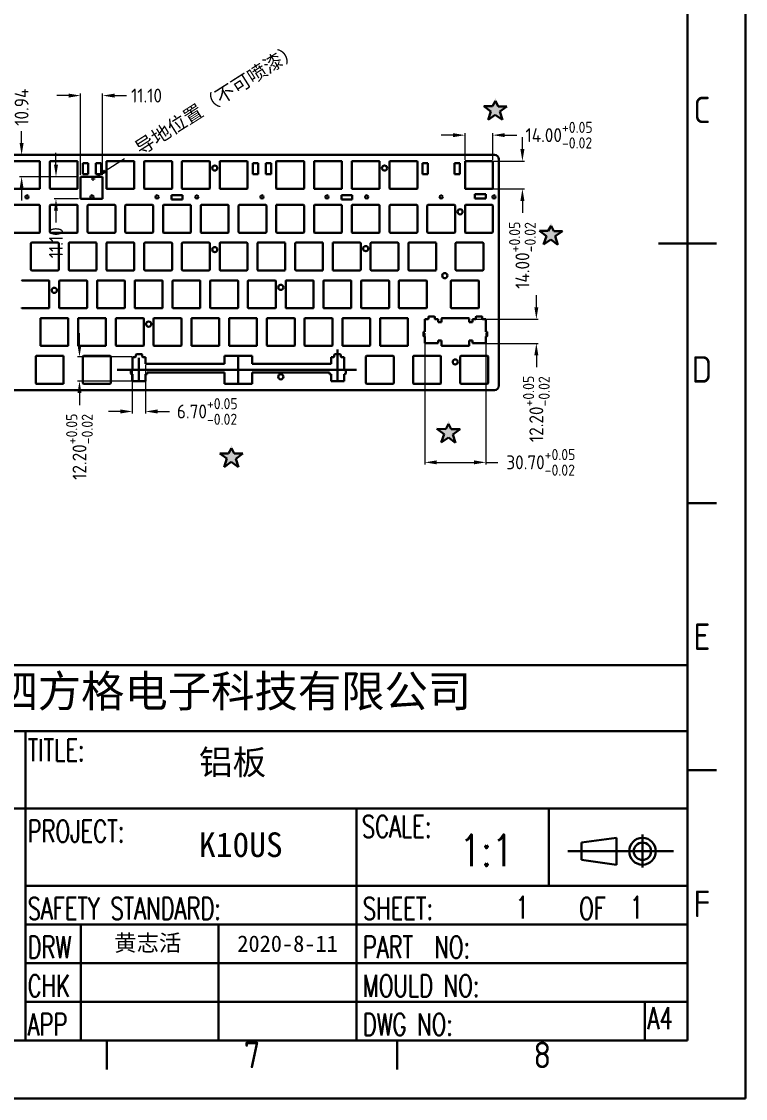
# Model space of a CAD drawing. Header units: millimetres. Extents: x 491 to 1718, y -1006 to -146.
# Drawn here: x 1354 to 1718, y -1006 to -465 of the extents above; entities that cross this region are included whole.
import ezdxf
from ezdxf.enums import TextEntityAlignment as Align

# ---------------------------------------------------------------- set-up
doc = ezdxf.new("R2010")
doc.units = ezdxf.units.MM
doc.layers.get('0').update_dxf_attribs({"lineweight": 30})
doc.layers.get('Defpoints').update_dxf_attribs({"lineweight": 20})
doc.layers.add('图框层', color=7, linetype='Continuous', lineweight=30)
doc.layers.add('标注层', color=7, linetype='Continuous', lineweight=20)
doc.styles.add('ISO Proportional', font='isocp.shx')
doc.styles.add('ROMANS', font='romans.shx', dxfattribs={"bigfont": 'gbcbig.shx'})
doc.styles.get("Standard").update_dxf_attribs({"font": ''})
doc.styles.get('Standard').set_extended_font_data('SimSun')
doc.dimstyles.new('铝板', dxfattribs={"dimtxt": 7, "dimasz": 6, "dimexe": 1, "dimexo": 1, "dimgap": 1.5, "dimtad": 0, "dimzin": 0, "dimdsep": 46, "dimtxsty": 'ISO Proportional', "dimcen": 1, "dimclrd": 4, "dimclre": 4, "dimclrt": 6, "dimadec": 0, "dimazin": 0, "dimtm": 1e-09, "dimtfac": 0.8, "dimtofl": 0, "dimtmove": 0, "dimatfit": 3, "dimfxl": 0, "dimtolj": 1, "dimtzin": 0, "dimlwd": 20, "dimlwe": 20, "dimarcsym": 0})

# ---------------------------------------------------------------- blocks, each defined once
blk = doc.blocks.new('*D726')
at = {"layer": 'Defpoints', "color": 0, "transparency": 16777216}
for p in [(1409.41, -636.62), (1416.11, -636.62), (1416.11, -660.88)]:
    blk.add_point(p, dxfattribs=at)
at = {"layer": '标注层', "color": 4, "lineweight": 20, "transparency": 16777216}
for p, q in [((1409.41, -637.62), (1409.41, -661.88)), ((1416.11, -637.62), (1416.11, -661.88)), ((1403.41, -660.88), (1397.41, -660.88)), ((1422.11, -660.88), (1428.11, -660.88))]:
    blk.add_line(p, q, dxfattribs=at)
at = {"layer": '标注层', "color": 4, "transparency": 16777216}
for points in [[(1403.41, -659.88), (1403.41, -661.88), (1409.41, -660.88)], [(1422.11, -659.88), (1422.11, -661.88), (1416.11, -660.88)]]:
    blk.add_solid(points, dxfattribs=at)
at = {"layer": '标注层', "color": 6, "transparency": 16777216, "insert": (1447.14, -660.88), "char_height": 7, "attachment_point": 5, "style": 'ISO Proportional'}
blk.add_mtext('\\A1;6.70{\\H5.6;\\S+0.05^ -0.02;}', dxfattribs=at)
blk = doc.blocks.new('*D727')
at = {"layer": 'Defpoints', "color": 0, "transparency": 16777216}
for p in [(1410.24, -633.44), (1382.8, -645.64), (1412.76, -645.64)]:
    blk.add_point(p, dxfattribs=at)
at = {"layer": '标注层', "color": 4, "lineweight": 20, "transparency": 16777216}
for p, q in [((1382.8, -627.44), (1382.8, -621.44)), ((1409.24, -633.44), (1381.8, -633.44)), ((1411.76, -645.64), (1381.8, -645.64)), ((1382.8, -651.64), (1382.8, -657.64))]:
    blk.add_line(p, q, dxfattribs=at)
at = {"layer": '标注层', "color": 4, "transparency": 16777216}
for points in [[(1381.8, -627.44), (1383.8, -627.44), (1382.8, -633.44)], [(1381.8, -651.64), (1383.8, -651.64), (1382.8, -645.64)]]:
    blk.add_solid(points, dxfattribs=at)
at = {"layer": '标注层', "color": 6, "transparency": 16777216, "insert": (1382.8, -678.6), "char_height": 7, "attachment_point": 5, "rotation": 90, "style": 'ISO Proportional'}
blk.add_mtext('\\A1;12.20{\\H5.6;\\S+0.05^ -0.02;}', dxfattribs=at)
blk = doc.blocks.new('*D728')
at = {"layer": 'Defpoints', "color": 0, "transparency": 16777216}
for p in [(1556.66, -620.49), (1587.36, -620.49), (1587.36, -686.47)]:
    blk.add_point(p, dxfattribs=at)
at = {"layer": '标注层', "color": 4, "lineweight": 20, "transparency": 16777216}
for p, q in [((1556.66, -621.49), (1556.66, -687.47)), ((1587.36, -621.49), (1587.36, -687.47)), ((1562.66, -686.47), (1581.36, -686.47)), ((1587.36, -686.47), (1593.36, -686.47))]:
    blk.add_line(p, q, dxfattribs=at)
at = {"layer": '标注层', "color": 4, "transparency": 16777216}
for points in [[(1562.66, -685.47), (1562.66, -687.47), (1556.66, -686.47)], [(1581.36, -685.47), (1581.36, -687.47), (1587.36, -686.47)]]:
    blk.add_solid(points, dxfattribs=at)
at = {"layer": '标注层', "color": 6, "transparency": 16777216, "insert": (1615.07, -686.47), "char_height": 7, "attachment_point": 5, "style": 'ISO Proportional'}
blk.add_mtext('\\A1;30.70{\\H5.6;\\S+0.05^ -0.02;}', dxfattribs=at)
blk = doc.blocks.new('*D729')
at = {"layer": 'Defpoints', "color": 0, "transparency": 16777216}
for p in [(1581.5, -614.44), (1584.01, -626.64), (1612.78, -626.64)]:
    blk.add_point(p, dxfattribs=at)
at = {"layer": '标注层', "color": 4, "lineweight": 20, "transparency": 16777216}
for p, q in [((1612.78, -608.44), (1612.78, -602.44)), ((1582.5, -614.44), (1613.78, -614.44)), ((1585.01, -626.64), (1613.78, -626.64)), ((1612.78, -632.64), (1612.78, -638.64))]:
    blk.add_line(p, q, dxfattribs=at)
at = {"layer": '标注层', "color": 4, "transparency": 16777216}
for points in [[(1611.78, -608.44), (1613.78, -608.44), (1612.78, -614.44)], [(1611.78, -632.64), (1613.78, -632.64), (1612.78, -626.64)]]:
    blk.add_solid(points, dxfattribs=at)
at = {"layer": '标注层', "color": 6, "transparency": 16777216, "insert": (1612.78, -659.6), "char_height": 7, "attachment_point": 5, "rotation": 90, "style": 'ISO Proportional'}
blk.add_mtext('\\A1;12.20{\\H5.6;\\S+0.05^ -0.02;}', dxfattribs=at)
blk = doc.blocks.new('*D730')
at = {"layer": 'Defpoints', "color": 0, "transparency": 16777216}
for p in [(1590.88, -521.89), (1576.88, -535.23), (1590.88, -535.23)]:
    blk.add_point(p, dxfattribs=at)
at = {"layer": '标注层', "color": 4, "lineweight": 20, "transparency": 16777216}
for p, q in [((1570.88, -521.89), (1564.88, -521.89)), ((1576.88, -534.23), (1576.88, -520.89)), ((1590.88, -534.23), (1590.88, -520.89)), ((1596.88, -521.89), (1602.88, -521.89))]:
    blk.add_line(p, q, dxfattribs=at)
at = {"layer": '标注层', "color": 4, "transparency": 16777216}
for points in [[(1570.88, -520.89), (1570.88, -522.89), (1576.88, -521.89)], [(1596.88, -520.89), (1596.88, -522.89), (1590.88, -521.89)]]:
    blk.add_solid(points, dxfattribs=at)
at = {"layer": '标注层', "color": 6, "transparency": 16777216, "insert": (1624.23, -521.89), "char_height": 7, "attachment_point": 5, "style": 'ISO Proportional'}
blk.add_mtext('\\A1;14.00{\\H5.6;\\S+0.05^ -0.02;}', dxfattribs=at)
blk = doc.blocks.new('*D731')
at = {"layer": 'Defpoints', "color": 0, "transparency": 16777216}
for p in [(1588.45, -534.94), (1588.45, -548.94), (1605.77, -548.94)]:
    blk.add_point(p, dxfattribs=at)
at = {"layer": '标注层', "color": 4, "lineweight": 20, "transparency": 16777216}
for p, q in [((1605.77, -528.94), (1605.77, -522.94)), ((1589.45, -534.94), (1606.77, -534.94)), ((1589.45, -548.94), (1606.77, -548.94)), ((1605.77, -554.94), (1605.77, -560.94))]:
    blk.add_line(p, q, dxfattribs=at)
at = {"layer": '标注层', "color": 4, "transparency": 16777216}
for points in [[(1604.77, -528.94), (1606.77, -528.94), (1605.77, -534.94)], [(1604.77, -554.94), (1606.77, -554.94), (1605.77, -548.94)]]:
    blk.add_solid(points, dxfattribs=at)
at = {"layer": '标注层', "color": 6, "transparency": 16777216, "insert": (1605.77, -582.29), "char_height": 7, "attachment_point": 5, "rotation": 90, "style": 'ISO Proportional'}
blk.add_mtext('\\A1;14.00{\\H5.6;\\S+0.05^ -0.02;}', dxfattribs=at)
blk = doc.blocks.new('*D732')
at = {"layer": 'Defpoints', "color": 0, "transparency": 16777216}
for p in [(1388.75, -544.47), (1390.69, -543.23)]:
    blk.add_point(p, dxfattribs=at)
at = {"layer": '标注层', "color": 4, "lineweight": 20, "transparency": 16777216}
for p, q in [((1405.46, -533.82), (1395.75, -540.01)), ((1388.72, -543.85), (1390.72, -543.85)), ((1389.72, -544.85), (1389.72, -542.85))]:
    blk.add_line(p, q, dxfattribs=at)
at = {"layer": '标注层', "color": 4, "transparency": 16777216}
blk.add_solid([(1395.21, -539.17), (1396.29, -540.85), (1390.69, -543.23)], dxfattribs=at)
at = {"layer": '标注层', "color": 6, "transparency": 16777216, "insert": (1452.27, -503.96), "char_height": 7, "attachment_point": 5, "rotation": 32.5274, "style": 'ISO Proportional'}
blk.add_mtext('\\A1;导地位置（不可喷漆）', dxfattribs=at)
blk = doc.blocks.new('*D737')
at = {"color": 4, "lineweight": 20, "transparency": 16777216}
for p, q in [((1377.34, -502), (1371.34, -502)), ((1383.34, -541.87), (1383.34, -501)), ((1394.44, -541.87), (1394.44, -501)), ((1400.44, -502), (1406.44, -502))]:
    blk.add_line(p, q, dxfattribs=at)
at = {"color": 4, "transparency": 16777216}
for points in [[(1377.34, -501), (1377.34, -503), (1383.34, -502)], [(1400.44, -501), (1400.44, -503), (1394.44, -502)]]:
    blk.add_solid(points, dxfattribs=at)
at = {"layer": 'Defpoints', "color": 0, "transparency": 16777216}
for p in [(1394.44, -502), (1383.34, -542.87), (1394.44, -542.87)]:
    blk.add_point(p, dxfattribs=at)
at = {"color": 6, "transparency": 16777216, "insert": (1416.56, -502), "char_height": 7, "attachment_point": 5, "style": 'ISO Proportional'}
blk.add_mtext('\\A1;11.10', dxfattribs=at)
blk = doc.blocks.new('*D738')
at = {"color": 4, "lineweight": 20, "transparency": 16777216}
for p, q in [((1370.98, -536.8), (1370.98, -530.8)), ((1382.34, -542.8), (1369.98, -542.8)), ((1382.34, -553.9), (1369.98, -553.9)), ((1370.98, -559.9), (1370.98, -565.9))]:
    blk.add_line(p, q, dxfattribs=at)
at = {"color": 4, "transparency": 16777216}
for points in [[(1369.98, -536.8), (1371.98, -536.8), (1370.98, -542.8)], [(1369.98, -559.9), (1371.98, -559.9), (1370.98, -553.9)]]:
    blk.add_solid(points, dxfattribs=at)
at = {"layer": 'Defpoints', "color": 0, "transparency": 16777216}
for p in [(1383.34, -542.8), (1370.98, -553.9), (1383.34, -553.9)]:
    blk.add_point(p, dxfattribs=at)
at = {"color": 6, "transparency": 16777216, "insert": (1370.98, -576.02), "char_height": 7, "attachment_point": 5, "rotation": 90, "style": 'ISO Proportional'}
blk.add_mtext('\\A1;11.10', dxfattribs=at)
blk = doc.blocks.new('*D739')
at = {"color": 4, "lineweight": 20, "transparency": 16777216}
for p, q in [((1353.67, -525.86), (1353.67, -519.86)), ((1382.34, -531.86), (1352.67, -531.86)), ((1382.34, -542.8), (1352.67, -542.8)), ((1353.67, -548.8), (1353.67, -554.8))]:
    blk.add_line(p, q, dxfattribs=at)
at = {"color": 4, "transparency": 16777216}
for points in [[(1352.67, -525.86), (1354.67, -525.86), (1353.67, -531.86)], [(1352.67, -548.8), (1354.67, -548.8), (1353.67, -542.8)]]:
    blk.add_solid(points, dxfattribs=at)
at = {"layer": 'Defpoints', "color": 0, "transparency": 16777216}
for p in [(1353.67, -531.86), (1383.34, -531.86), (1383.34, -542.8)]:
    blk.add_point(p, dxfattribs=at)
at = {"color": 6, "transparency": 16777216, "insert": (1353.67, -507.84), "char_height": 7, "attachment_point": 5, "rotation": 90, "style": 'ISO Proportional'}
blk.add_mtext('\\A1;10.94', dxfattribs=at)

msp = doc.modelspace()

# ---------------------------------------------------------------- hatches: boundary and pattern name
at = {"layer": '图框层', "lineweight": 30}
for points in [[(1593.524, -507.405), (1592.191, -503.163), (1590.777, -507.378), (1586.33, -507.336), (1589.902, -509.984), (1588.488, -514.199), (1592.11, -511.62), (1595.682, -514.268), (1594.349, -510.026), (1597.971, -507.447)], [(1621.501, -570.127), (1620.167, -565.886), (1618.753, -570.101), (1614.307, -570.059), (1617.879, -572.706), (1616.465, -576.922), (1620.087, -574.343), (1623.659, -576.99), (1622.325, -572.749), (1625.947, -570.17)], [(1569.96, -669.763), (1568.626, -665.521), (1567.212, -669.737), (1562.766, -669.695), (1566.338, -672.342), (1564.924, -676.558), (1568.545, -673.979), (1572.118, -676.626), (1570.784, -672.385), (1574.406, -669.806)], [(1460.636, -682.038), (1459.303, -677.796), (1457.888, -682.012), (1453.442, -681.969), (1457.014, -684.617), (1455.6, -688.832), (1459.222, -686.253), (1462.794, -688.901), (1461.46, -684.659), (1465.082, -682.08)]]:
    msp.add_hatch(color=1, dxfattribs=at).paths.add_polyline_path(points)

# ---------------------------------------------------------------- linework, layer by layer
at = {"color": 7, "linetype": 'Continuous'}
for p, q in [((1591.676, -531.745), (1206.626, -531.745)), ((1349.175, -534.94), (1362.585, -534.94)), ((1362.88, -535.235), (1362.88, -548.645)), ((1367.88, -548.645), (1367.88, -535.235)), ((1368.175, -534.94), (1381.585, -534.94)), ((1381.88, -535.235), (1381.88, -548.645)), ((1384.526, -541.494), (1384.525, -535.995)), ((1384.525, -535.995), (1387.175, -535.995)), ((1387.175, -535.995), (1387.176, -541.494)), ((1391.076, -541.494), (1391.076, -535.995)), ((1391.076, -535.995), (1393.726, -535.995)), ((1393.726, -535.995), (1393.726, -541.494)), ((1396.38, -548.645), (1396.38, -535.235)), ((1396.675, -534.94), (1410.085, -534.94)), ((1410.38, -535.235), (1410.38, -548.645)), ((1415.38, -548.645), (1415.38, -535.235)), ((1415.675, -534.94), (1429.085, -534.94)), ((1429.38, -535.235), (1429.38, -548.645)), ((1434.38, -548.645), (1434.38, -535.235)), ((1434.675, -534.94), (1448.085, -534.94)), ((1448.38, -535.235), (1448.38, -548.645)), ((1453.38, -548.645), (1453.38, -535.235)), ((1453.675, -534.94), (1467.085, -534.94)), ((1467.38, -535.235), (1467.38, -548.645)), ((1470.025, -541.494), (1470.026, -535.995)), ((1470.026, -535.995), (1472.676, -535.995)), ((1472.676, -535.995), (1472.675, -541.494)), ((1476.576, -535.995), (1479.226, -535.995)), ((1476.576, -541.494), (1476.576, -535.995)), ((1479.226, -535.995), (1479.226, -541.494)), ((1481.88, -548.645), (1481.88, -535.235)), ((1482.175, -534.94), (1495.585, -534.94)), ((1495.88, -535.235), (1495.88, -548.645)), ((1500.88, -548.645), (1500.88, -535.235)), ((1501.175, -534.94), (1514.585, -534.94)), ((1514.88, -535.235), (1514.88, -548.645)), ((1519.88, -548.645), (1519.88, -535.235)), ((1520.175, -534.94), (1533.585, -534.94)), ((1533.88, -535.235), (1533.88, -548.645)), ((1538.88, -548.645), (1538.88, -535.235)), ((1539.175, -534.94), (1552.585, -534.94)), ((1552.88, -535.235), (1552.88, -548.645)), ((1555.525, -535.995), (1558.175, -535.995)), ((1555.525, -541.494), (1555.525, -535.995)), ((1558.175, -535.995), (1558.175, -541.494)), ((1571.576, -535.995), (1574.226, -535.995)), ((1571.576, -541.494), (1571.576, -535.995)), ((1574.226, -535.995), (1574.226, -541.494)), ((1576.88, -548.645), (1576.88, -535.235)), ((1577.175, -534.94), (1590.585, -534.94)), ((1590.88, -535.235), (1590.88, -548.645)), ((1593.976, -647.845), (1593.976, -534.045)), ((1387.176, -541.494), (1384.526, -541.494)), ((1393.726, -541.494), (1391.076, -541.494)), ((1472.675, -541.494), (1470.025, -541.494)), ((1479.226, -541.494), (1476.576, -541.494)), ((1558.175, -541.494), (1555.525, -541.494)), ((1574.226, -541.494), (1571.576, -541.494)), ((1362.585, -548.94), (1349.175, -548.94)), ((1381.585, -548.94), (1368.175, -548.94)), ((1410.085, -548.94), (1396.675, -548.94)), ((1429.085, -548.94), (1415.675, -548.94)), ((1429.126, -552.145), (1434.625, -552.145)), ((1429.126, -554.295), (1429.126, -552.145)), ((1434.625, -552.145), (1434.625, -554.295)), ((1448.085, -548.94), (1434.675, -548.94)), ((1467.085, -548.94), (1453.675, -548.94)), ((1495.585, -548.94), (1482.175, -548.94)), ((1514.585, -548.94), (1501.175, -548.94)), ((1514.626, -552.145), (1520.125, -552.145)), ((1514.626, -554.295), (1514.626, -552.145)), ((1520.125, -552.145), (1520.125, -554.295)), ((1533.585, -548.94), (1520.175, -548.94)), ((1552.585, -548.94), (1539.175, -548.94)), ((1590.585, -548.94), (1577.175, -548.94)), ((1581.895, -551.595), (1587.395, -551.595)), ((1581.895, -553.745), (1581.895, -551.595)), ((1587.395, -551.595), (1587.395, -553.745)), ((1349.175, -556.943), (1362.585, -556.943)), ((1362.88, -557.238), (1362.88, -570.648)), ((1367.88, -570.648), (1367.88, -557.238)), ((1368.175, -556.943), (1381.585, -556.943)), ((1381.88, -557.238), (1381.88, -570.648)), ((1386.88, -570.648), (1386.88, -557.238)), ((1387.175, -556.943), (1400.585, -556.943)), ((1400.88, -557.238), (1400.88, -570.648)), ((1405.88, -570.648), (1405.88, -557.238)), ((1406.175, -556.943), (1419.585, -556.943)), ((1419.88, -557.238), (1419.88, -570.648)), ((1424.88, -570.648), (1424.88, -557.238)), ((1425.175, -556.943), (1438.585, -556.943)), ((1434.625, -554.295), (1429.126, -554.295)), ((1438.88, -557.238), (1438.88, -570.648)), ((1443.88, -570.648), (1443.88, -557.238)), ((1444.175, -556.943), (1457.585, -556.943)), ((1457.88, -557.238), (1457.88, -570.648)), ((1462.88, -570.648), (1462.88, -557.238)), ((1463.175, -556.943), (1476.585, -556.943)), ((1476.88, -557.238), (1476.88, -570.648)), ((1481.88, -556.943), (1495.585, -556.943)), ((1481.88, -570.648), (1481.88, -556.943)), ((1495.88, -557.238), (1495.88, -570.648)), ((1500.88, -570.648), (1500.88, -557.238)), ((1501.175, -556.943), (1514.585, -556.943)), ((1520.125, -554.295), (1514.626, -554.295)), ((1514.88, -557.238), (1514.88, -570.648)), ((1519.88, -570.648), (1519.88, -557.238)), ((1520.175, -556.943), (1533.585, -556.943)), ((1533.88, -557.238), (1533.88, -570.648)), ((1538.88, -570.648), (1538.88, -557.238)), ((1539.175, -556.943), (1552.585, -556.943)), ((1552.88, -557.238), (1552.88, -570.648)), ((1557.88, -570.648), (1557.88, -557.238)), ((1558.175, -556.943), (1571.585, -556.943)), ((1571.88, -557.238), (1571.88, -570.648)), ((1576.88, -570.648), (1576.88, -557.238)), ((1577.175, -556.943), (1590.585, -556.943)), ((1587.395, -553.745), (1581.895, -553.745)), ((1590.88, -557.238), (1590.88, -570.648)), ((1362.585, -570.943), (1349.175, -570.943)), ((1381.585, -570.943), (1368.175, -570.943)), ((1400.585, -570.943), (1387.175, -570.943)), ((1419.585, -570.943), (1406.175, -570.943)), ((1438.585, -570.943), (1425.175, -570.943)), ((1457.585, -570.943), (1444.175, -570.943)), ((1476.585, -570.943), (1463.175, -570.943)), ((1495.585, -570.943), (1482.175, -570.943)), ((1514.585, -570.943), (1501.175, -570.943)), ((1533.585, -570.943), (1520.175, -570.943)), ((1552.585, -570.943), (1539.175, -570.943)), ((1571.585, -570.943), (1558.175, -570.943)), ((1590.585, -570.943), (1577.175, -570.943)), ((1358.38, -589.648), (1358.38, -576.238)), ((1358.675, -575.943), (1372.085, -575.943)), ((1372.38, -576.238), (1372.38, -589.648)), ((1377.38, -589.648), (1377.38, -576.238)), ((1377.675, -575.943), (1391.085, -575.943)), ((1391.38, -576.238), (1391.38, -589.648)), ((1396.38, -589.648), (1396.38, -576.238)), ((1396.675, -575.943), (1410.085, -575.943)), ((1410.38, -576.238), (1410.38, -589.648)), ((1415.38, -589.648), (1415.38, -576.238)), ((1415.675, -575.943), (1429.085, -575.943)), ((1429.38, -576.238), (1429.38, -589.648)), ((1434.38, -589.648), (1434.38, -576.238)), ((1434.675, -575.943), (1448.085, -575.943)), ((1448.38, -576.238), (1448.38, -589.648)), ((1453.38, -589.648), (1453.38, -576.238)), ((1453.675, -575.943), (1467.085, -575.943)), ((1467.38, -576.238), (1467.38, -589.648)), ((1472.38, -589.648), (1472.38, -576.238)), ((1472.675, -575.943), (1486.085, -575.943)), ((1486.38, -576.238), (1486.38, -589.648)), ((1491.38, -589.648), (1491.38, -576.238)), ((1491.675, -575.943), (1505.38, -575.943)), ((1505.38, -575.943), (1505.38, -589.943)), ((1510.38, -575.943), (1524.085, -575.943)), ((1510.38, -589.943), (1510.38, -575.943)), ((1524.38, -576.238), (1524.38, -589.648)), ((1529.38, -589.648), (1529.38, -576.238)), ((1529.675, -575.943), (1543.085, -575.943)), ((1543.38, -576.238), (1543.38, -589.648)), ((1548.38, -589.648), (1548.38, -576.238)), ((1548.675, -575.943), (1562.085, -575.943)), ((1562.38, -576.238), (1562.38, -589.648)), ((1572.13, -589.648), (1572.13, -576.238)), ((1572.425, -575.943), (1585.835, -575.943)), ((1586.13, -576.238), (1586.13, -589.648)), ((1372.085, -589.943), (1358.675, -589.943)), ((1391.085, -589.943), (1377.675, -589.943)), ((1410.085, -589.943), (1396.675, -589.943)), ((1429.085, -589.943), (1415.675, -589.943)), ((1448.085, -589.943), (1434.675, -589.943)), ((1467.085, -589.943), (1453.675, -589.943)), ((1486.085, -589.943), (1472.675, -589.943)), ((1505.38, -589.943), (1491.675, -589.943)), ((1524.085, -589.943), (1510.38, -589.943)), ((1543.085, -589.943), (1529.675, -589.943)), ((1562.085, -589.943), (1548.675, -589.943)), ((1585.835, -589.943), (1572.425, -589.943)), ((1353.925, -594.943), (1367.335, -594.943)), ((1367.63, -595.238), (1367.63, -608.648)), ((1372.63, -608.648), (1372.63, -595.238)), ((1372.925, -594.943), (1386.335, -594.943)), ((1386.63, -595.238), (1386.63, -608.648)), ((1391.63, -608.648), (1391.63, -595.238)), ((1391.925, -594.943), (1405.335, -594.943)), ((1405.63, -595.238), (1405.63, -608.648)), ((1410.63, -608.648), (1410.63, -595.238)), ((1410.925, -594.943), (1424.335, -594.943)), ((1424.63, -595.238), (1424.63, -608.648)), ((1429.63, -608.648), (1429.63, -595.238)), ((1429.925, -594.943), (1443.335, -594.943)), ((1443.63, -595.238), (1443.63, -608.648)), ((1448.63, -608.648), (1448.63, -595.238)), ((1448.925, -594.943), (1462.335, -594.943)), ((1462.63, -595.238), (1462.63, -608.648)), ((1467.63, -608.648), (1467.63, -595.238)), ((1467.925, -594.943), (1481.335, -594.943)), ((1481.63, -595.238), (1481.63, -608.648)), ((1486.63, -608.648), (1486.63, -595.238)), ((1486.925, -594.943), (1500.335, -594.943)), ((1500.63, -595.238), (1500.63, -608.648)), ((1505.63, -608.648), (1505.63, -595.238)), ((1505.925, -594.943), (1519.335, -594.943)), ((1519.63, -595.238), (1519.63, -608.648)), ((1524.63, -608.648), (1524.63, -595.238)), ((1524.925, -594.943), (1538.335, -594.943)), ((1538.63, -595.238), (1538.63, -608.648)), ((1543.63, -608.648), (1543.63, -595.238)), ((1543.925, -594.943), (1557.335, -594.943)), ((1557.63, -595.238), (1557.63, -608.648)), ((1569.755, -608.648), (1569.755, -595.238)), ((1570.05, -594.943), (1583.46, -594.943)), ((1583.755, -595.238), (1583.755, -608.648)), ((1367.335, -608.943), (1353.925, -608.943)), ((1386.335, -608.943), (1372.925, -608.943)), ((1405.335, -608.943), (1391.925, -608.943)), ((1424.335, -608.943), (1410.925, -608.943)), ((1443.335, -608.943), (1429.925, -608.943)), ((1462.335, -608.943), (1448.925, -608.943)), ((1481.335, -608.943), (1467.925, -608.943)), ((1500.335, -608.943), (1486.925, -608.943)), ((1519.335, -608.943), (1505.925, -608.943)), ((1538.335, -608.943), (1524.925, -608.943)), ((1557.335, -608.943), (1543.925, -608.943)), ((1583.46, -608.943), (1570.05, -608.943)), ((1363.13, -627.648), (1363.13, -614.238)), ((1363.425, -613.943), (1376.835, -613.943)), ((1377.13, -614.238), (1377.13, -627.648)), ((1382.13, -627.648), (1382.13, -614.238)), ((1382.425, -613.943), (1395.835, -613.943)), ((1396.13, -614.238), (1396.13, -627.648)), ((1401.13, -627.648), (1401.13, -614.238)), ((1401.425, -613.943), (1414.835, -613.943)), ((1415.13, -614.238), (1415.13, -627.648)), ((1420.13, -627.648), (1420.13, -614.238)), ((1420.425, -613.943), (1433.835, -613.943)), ((1434.13, -614.238), (1434.13, -627.648)), ((1439.13, -627.648), (1439.13, -614.238)), ((1439.425, -613.943), (1452.835, -613.943)), ((1453.13, -614.238), (1453.13, -627.648)), ((1458.13, -627.648), (1458.13, -614.238)), ((1458.425, -613.943), (1471.835, -613.943)), ((1472.13, -614.238), (1472.13, -627.648)), ((1477.13, -627.648), (1477.13, -614.238)), ((1477.425, -613.943), (1490.835, -613.943)), ((1491.13, -614.238), (1491.13, -627.648)), ((1496.13, -627.648), (1496.13, -614.238)), ((1496.425, -613.943), (1509.835, -613.943)), ((1510.13, -614.238), (1510.13, -627.648)), ((1515.13, -627.648), (1515.13, -614.238)), ((1515.425, -613.943), (1528.835, -613.943)), ((1529.13, -614.238), (1529.13, -627.648)), ((1534.13, -627.648), (1534.13, -614.238)), ((1534.425, -613.943), (1547.835, -613.943)), ((1548.13, -614.238), (1548.13, -627.648)), ((1556.675, -614.493), (1558.125, -614.493)), ((1558.425, -614.193), (1558.425, -613.393)), ((1558.725, -613.093), (1561.375, -613.093)), ((1561.675, -613.393), (1561.675, -614.193)), ((1561.975, -614.493), (1563.325, -614.493)), ((1563.325, -615.943), (1565.005, -615.943)), ((1565.005, -615.943), (1565.005, -614.258)), ((1565.32, -613.943), (1578.69, -613.943)), ((1579.005, -614.258), (1579.005, -615.943)), ((1579.005, -615.943), (1580.675, -615.943)), ((1580.675, -614.493), (1582.025, -614.493)), ((1582.325, -614.193), (1582.325, -613.393)), ((1582.625, -613.093), (1585.275, -613.093)), ((1585.575, -613.393), (1585.575, -614.193)), ((1585.875, -614.493), (1587.325, -614.493)), ((1555.925, -622.793), (1555.925, -621.093)), ((1556.225, -620.793), (1556.675, -620.793)), ((1587.325, -620.793), (1587.775, -620.793)), ((1588.075, -621.093), (1588.075, -622.793)), ((1376.835, -627.943), (1363.425, -627.943)), ((1395.835, -627.943), (1382.425, -627.943)), ((1414.835, -627.943), (1401.425, -627.943)), ((1433.835, -627.943), (1420.425, -627.943)), ((1452.835, -627.943), (1439.425, -627.943)), ((1471.835, -627.943), (1458.425, -627.943)), ((1490.835, -627.943), (1477.425, -627.943)), ((1509.835, -627.943), (1496.425, -627.943)), ((1528.835, -627.943), (1515.425, -627.943)), ((1547.835, -627.943), (1534.425, -627.943)), ((1556.675, -623.093), (1556.225, -623.093)), ((1563.325, -626.593), (1556.675, -626.593)), ((1565.005, -625.143), (1563.325, -625.143)), ((1565.005, -627.628), (1565.005, -625.143)), ((1578.69, -627.943), (1565.32, -627.943)), ((1580.675, -625.143), (1579.005, -625.143)), ((1579.005, -625.143), (1579.005, -627.628)), ((1587.325, -626.593), (1580.675, -626.593)), ((1587.775, -623.093), (1587.325, -623.093)), ((1360.755, -646.648), (1360.755, -633.238)), ((1361.05, -632.943), (1374.755, -632.943)), ((1374.755, -632.943), (1374.755, -646.943)), ((1384.505, -646.648), (1384.505, -633.238)), ((1384.8, -632.943), (1398.21, -632.943)), ((1398.505, -633.238), (1398.505, -646.648)), ((1409.42, -633.493), (1410.87, -633.493)), ((1411.17, -633.193), (1411.17, -632.393)), ((1411.47, -632.093), (1414.12, -632.093)), ((1414.42, -632.393), (1414.42, -633.193)), ((1414.72, -633.493), (1416.07, -633.493)), ((1455.755, -632.943), (1469.755, -632.943)), ((1455.755, -636.993), (1455.755, -632.943)), ((1469.755, -632.943), (1469.755, -636.993)), ((1509.43, -633.493), (1510.78, -633.493)), ((1511.08, -633.193), (1511.08, -632.393)), ((1511.38, -632.093), (1514.03, -632.093)), ((1514.33, -632.393), (1514.33, -633.193)), ((1514.63, -633.493), (1516.08, -633.493)), ((1527.005, -646.648), (1527.005, -633.238)), ((1527.3, -632.943), (1540.71, -632.943)), ((1541.005, -633.238), (1541.005, -646.648)), ((1550.755, -646.648), (1550.755, -633.238)), ((1551.05, -632.943), (1564.46, -632.943)), ((1564.755, -633.238), (1564.755, -646.648)), ((1574.505, -646.648), (1574.505, -633.238)), ((1574.8, -632.943), (1588.21, -632.943)), ((1588.505, -633.238), (1588.505, -646.648)), ((1416.07, -636.993), (1455.755, -636.993)), ((1469.755, -636.993), (1509.43, -636.993)), ((1408.67, -641.793), (1408.67, -640.093)), ((1408.97, -639.793), (1409.42, -639.793)), ((1409.42, -642.093), (1408.97, -642.093)), ((1409.405, -645.643), (1409.405, -642.093)), ((1416.83, -642.093), (1416.07, -642.093)), ((1455.755, -641.293), (1416.83, -641.293)), ((1416.83, -641.293), (1416.83, -642.093)), ((1455.755, -646.943), (1455.755, -641.293)), ((1508.68, -641.293), (1469.755, -641.293)), ((1469.755, -641.293), (1469.755, -646.943)), ((1508.68, -642.093), (1508.68, -641.293)), ((1509.43, -642.093), (1508.68, -642.093)), ((1516.08, -639.793), (1516.53, -639.793)), ((1516.53, -642.093), (1516.08, -642.093)), ((1516.83, -640.093), (1516.83, -641.793)), ((1374.755, -646.943), (1361.05, -646.943)), ((1398.21, -646.943), (1384.8, -646.943)), ((1416.07, -645.593), (1409.42, -645.593)), ((1469.755, -646.943), (1455.755, -646.943)), ((1516.08, -645.593), (1509.43, -645.593)), ((1540.71, -646.943), (1527.3, -646.943)), ((1564.46, -646.943), (1551.05, -646.943)), ((1588.21, -646.943), (1574.8, -646.943)), ((1167.075, -650.145), (1591.676, -650.145))]:
    msp.add_line(p, q, dxfattribs=at)
at = {"color": 1}
for p, q in [((1383.343, -553.897), (1383.343, -542.795)), ((1394.444, -542.795), (1383.343, -542.795)), ((1394.444, -542.795), (1394.444, -553.897)), ((1394.444, -553.897), (1383.343, -553.897))]:
    msp.add_line(p, q, dxfattribs=at)
at = {"color": 1, "linetype": 'Continuous'}
for p, q in [((1556.675, -620.793), (1556.675, -614.493)), ((1563.325, -614.493), (1563.325, -615.943)), ((1580.675, -615.943), (1580.675, -614.493)), ((1587.325, -614.493), (1587.325, -620.793)), ((1556.675, -626.593), (1556.675, -623.093)), ((1563.325, -625.143), (1563.325, -626.593)), ((1580.675, -626.593), (1580.675, -625.143)), ((1587.325, -623.093), (1587.325, -626.593)), ((1409.42, -639.793), (1409.42, -633.493)), ((1416.07, -633.493), (1416.07, -636.993)), ((1509.43, -636.993), (1509.43, -633.493)), ((1516.08, -633.493), (1516.08, -639.793)), ((1409.42, -645.593), (1409.42, -642.093)), ((1416.07, -642.093), (1416.07, -645.593)), ((1509.43, -645.593), (1509.43, -642.093)), ((1516.08, -642.093), (1516.08, -645.593))]:
    msp.add_line(p, q, dxfattribs=at)
for p, q in [((1462.755, -632.943), (1462.755, -646.943)), ((1512.755, -645.643), (1512.755, -629.665)), ((1412.755, -645.643), (1412.755, -633.836)), ((1522.212, -639.943), (1401.782, -639.943))]:
    msp.add_line(p, q)
at = {"color": 7, "linetype": 'Continuous'}
for centre, radius in [((1450.88, -538.455), 1.3), ((1536.38, -538.455), 1.3), ((1356.376, -552.945), 0.8), ((1389.125, -552.945), 0.8), ((1421.876, -552.945), 0.8), ((1441.876, -552.945), 0.8), ((1474.665, -552.945), 0.8), ((1507.376, -552.945), 0.8), ((1527.376, -552.945), 0.8), ((1564.876, -552.945), 0.8), ((1591.465, -552.945), 0.8), ((1574.38, -560.458), 1.3), ((1450.88, -579.458), 1.3), ((1526.88, -578.958), 1.3), ((1566.705, -592.558), 1.3), ((1370.13, -599.943), 1.3), ((1484.13, -598.458), 1.3), ((1417.63, -616.958), 1.3), ((1571.96, -635.958), 1.3), ((1484.13, -643.428), 1.3)]:
    msp.add_circle(centre, radius, dxfattribs=at)
msp.add_circle((1389.125, -552.945), 0.8)
for centre, radius, start, end in [((1362.585, -535.235), 0.295, 0, 90), ((1368.175, -535.235), 0.295, 90, 180), ((1381.585, -535.235), 0.295, 0, 90), ((1396.675, -535.235), 0.295, 90, 180), ((1410.085, -535.235), 0.295, 0, 90), ((1415.675, -535.235), 0.295, 90, 180), ((1429.085, -535.235), 0.295, 0, 90), ((1434.675, -535.235), 0.295, 90, 180), ((1448.085, -535.235), 0.295, 0, 90), ((1453.675, -535.235), 0.295, 90, 180), ((1467.085, -535.235), 0.295, 0, 90), ((1482.175, -535.235), 0.295, 90, 180), ((1495.585, -535.235), 0.295, 0, 90), ((1501.175, -535.235), 0.295, 90, 180), ((1514.585, -535.235), 0.295, 0, 90), ((1520.175, -535.235), 0.295, 90, 180), ((1533.585, -535.235), 0.295, 0, 90), ((1539.175, -535.235), 0.295, 90, 180), ((1552.585, -535.235), 0.295, 0, 90), ((1577.175, -535.235), 0.295, 90, 180), ((1590.585, -535.235), 0.295, 0, 90), ((1591.676, -534.045), 2.3, 0, 90), ((1362.585, -548.645), 0.295, 270, 0), ((1368.175, -548.645), 0.295, 180, 270), ((1381.585, -548.645), 0.295, 270, 0), ((1396.675, -548.645), 0.295, 180, 270), ((1410.085, -548.645), 0.295, 270, 0), ((1415.675, -548.645), 0.295, 180, 270), ((1429.085, -548.645), 0.295, 270, 0), ((1434.675, -548.645), 0.295, 180, 270), ((1448.085, -548.645), 0.295, 270, 0), ((1453.675, -548.645), 0.295, 180, 270), ((1467.085, -548.645), 0.295, 270, 0), ((1482.175, -548.645), 0.295, 180, 270), ((1495.585, -548.645), 0.295, 270, 0), ((1501.175, -548.645), 0.295, 180, 270), ((1514.585, -548.645), 0.295, 270, 0), ((1520.175, -548.645), 0.295, 180, 270), ((1533.585, -548.645), 0.295, 270, 0), ((1539.175, -548.645), 0.295, 180, 270), ((1552.585, -548.645), 0.295, 270, 0), ((1577.175, -548.645), 0.295, 180, 270), ((1590.585, -548.645), 0.295, 270, 0), ((1362.585, -557.238), 0.295, 0, 90), ((1368.175, -557.238), 0.295, 90, 180), ((1381.585, -557.238), 0.295, 0, 90), ((1387.175, -557.238), 0.295, 90, 180), ((1400.585, -557.238), 0.295, 0, 90), ((1406.175, -557.238), 0.295, 90, 180), ((1419.585, -557.238), 0.295, 0, 90), ((1425.175, -557.238), 0.295, 90, 180), ((1438.585, -557.238), 0.295, 0, 90), ((1444.175, -557.238), 0.295, 90, 180), ((1457.585, -557.238), 0.295, 0, 90), ((1463.175, -557.238), 0.295, 90, 180), ((1476.585, -557.238), 0.295, 0, 90), ((1495.585, -557.238), 0.295, 0, 90), ((1501.175, -557.238), 0.295, 90, 180), ((1514.585, -557.238), 0.295, 0, 90), ((1520.175, -557.238), 0.295, 90, 180), ((1533.585, -557.238), 0.295, 0, 90), ((1539.175, -557.238), 0.295, 90, 180), ((1552.585, -557.238), 0.295, 0, 90), ((1558.175, -557.238), 0.295, 90, 180), ((1571.585, -557.238), 0.295, 0, 90), ((1577.175, -557.238), 0.295, 90, 180), ((1590.585, -557.238), 0.295, 0, 90), ((1362.585, -570.648), 0.295, 270, 0), ((1368.175, -570.648), 0.295, 180, 270), ((1381.585, -570.648), 0.295, 270, 0), ((1387.175, -570.648), 0.295, 180, 270), ((1400.585, -570.648), 0.295, 270, 0), ((1406.175, -570.648), 0.295, 180, 270), ((1419.585, -570.648), 0.295, 270, 0), ((1425.175, -570.648), 0.295, 180, 270), ((1438.585, -570.648), 0.295, 270, 0), ((1444.175, -570.648), 0.295, 180, 270), ((1457.585, -570.648), 0.295, 270, 0), ((1463.175, -570.648), 0.295, 180, 270), ((1476.585, -570.648), 0.295, 270, 0), ((1482.175, -570.648), 0.295, 180, 270), ((1495.585, -570.648), 0.295, 270, 0), ((1501.175, -570.648), 0.295, 180, 270), ((1514.585, -570.648), 0.295, 270, 0), ((1520.175, -570.648), 0.295, 180, 270), ((1533.585, -570.648), 0.295, 270, 0), ((1539.175, -570.648), 0.295, 180, 270), ((1552.585, -570.648), 0.295, 270, 0), ((1558.175, -570.648), 0.295, 180, 270), ((1571.585, -570.648), 0.295, 270, 0), ((1577.175, -570.648), 0.295, 180, 270), ((1590.585, -570.648), 0.295, 270, 0), ((1358.675, -576.238), 0.295, 90, 180), ((1372.085, -576.238), 0.295, 0, 90), ((1377.675, -576.238), 0.295, 90, 180), ((1391.085, -576.238), 0.295, 0, 90), ((1396.675, -576.238), 0.295, 90, 180), ((1410.085, -576.238), 0.295, 0, 90), ((1415.675, -576.238), 0.295, 90, 180), ((1429.085, -576.238), 0.295, 0, 90), ((1434.675, -576.238), 0.295, 90, 180), ((1448.085, -576.238), 0.295, 0, 90), ((1453.675, -576.238), 0.295, 90, 180), ((1467.085, -576.238), 0.295, 0, 90), ((1472.675, -576.238), 0.295, 90, 180), ((1486.085, -576.238), 0.295, 0, 90), ((1491.675, -576.238), 0.295, 90, 180), ((1524.085, -576.238), 0.295, 0, 90), ((1529.675, -576.238), 0.295, 90, 180), ((1543.085, -576.238), 0.295, 0, 90), ((1548.675, -576.238), 0.295, 90, 180), ((1562.085, -576.238), 0.295, 0, 90), ((1572.425, -576.238), 0.295, 90, 180), ((1585.835, -576.238), 0.295, 0, 90), ((1358.675, -589.648), 0.295, 180, 270), ((1372.085, -589.648), 0.295, 270, 0), ((1377.675, -589.648), 0.295, 180, 270), ((1391.085, -589.648), 0.295, 270, 0), ((1396.675, -589.648), 0.295, 180, 270), ((1410.085, -589.648), 0.295, 270, 0), ((1415.675, -589.648), 0.295, 180, 270), ((1429.085, -589.648), 0.295, 270, 0), ((1434.675, -589.648), 0.295, 180, 270), ((1448.085, -589.648), 0.295, 270, 0), ((1453.675, -589.648), 0.295, 180, 270), ((1467.085, -589.648), 0.295, 270, 0), ((1472.675, -589.648), 0.295, 180, 270), ((1486.085, -589.648), 0.295, 270, 0), ((1491.675, -589.648), 0.295, 180, 270), ((1524.085, -589.648), 0.295, 270, 0), ((1529.675, -589.648), 0.295, 180, 270), ((1543.085, -589.648), 0.295, 270, 0), ((1548.675, -589.648), 0.295, 180, 270), ((1562.085, -589.648), 0.295, 270, 0), ((1572.425, -589.648), 0.295, 180, 270), ((1585.835, -589.648), 0.295, 270, 0), ((1353.925, -595.238), 0.295, 90, 180), ((1367.335, -595.238), 0.295, 0, 90), ((1372.925, -595.238), 0.295, 90, 180), ((1386.335, -595.238), 0.295, 0, 90), ((1391.925, -595.238), 0.295, 90, 180), ((1405.335, -595.238), 0.295, 0, 90), ((1410.925, -595.238), 0.295, 90, 180), ((1424.335, -595.238), 0.295, 0, 90), ((1429.925, -595.238), 0.295, 90, 180), ((1443.335, -595.238), 0.295, 0, 90), ((1448.925, -595.238), 0.295, 90, 180), ((1462.335, -595.238), 0.295, 0, 90), ((1467.925, -595.238), 0.295, 90, 180), ((1481.335, -595.238), 0.295, 0, 90), ((1486.925, -595.238), 0.295, 90, 180), ((1500.335, -595.238), 0.295, 0, 90), ((1505.925, -595.238), 0.295, 90, 180), ((1519.335, -595.238), 0.295, 0, 90), ((1524.925, -595.238), 0.295, 90, 180), ((1538.335, -595.238), 0.295, 0, 90), ((1543.925, -595.238), 0.295, 90, 180), ((1557.335, -595.238), 0.295, 0, 90), ((1570.05, -595.238), 0.295, 90, 180), ((1583.46, -595.238), 0.295, 0, 90), ((1353.925, -608.648), 0.295, 180, 270), ((1367.335, -608.648), 0.295, 270, 0), ((1372.925, -608.648), 0.295, 180, 270), ((1386.335, -608.648), 0.295, 270, 0), ((1391.925, -608.648), 0.295, 180, 270), ((1405.335, -608.648), 0.295, 270, 0), ((1410.925, -608.648), 0.295, 180, 270), ((1424.335, -608.648), 0.295, 270, 0), ((1429.925, -608.648), 0.295, 180, 270), ((1443.335, -608.648), 0.295, 270, 0), ((1448.925, -608.648), 0.295, 180, 270), ((1462.335, -608.648), 0.295, 270, 0), ((1467.925, -608.648), 0.295, 180, 270), ((1481.335, -608.648), 0.295, 270, 0), ((1486.925, -608.648), 0.295, 180, 270), ((1500.335, -608.648), 0.295, 270, 0), ((1505.925, -608.648), 0.295, 180, 270), ((1519.335, -608.648), 0.295, 270, 0), ((1524.925, -608.648), 0.295, 180, 270), ((1538.335, -608.648), 0.295, 270, 0), ((1543.925, -608.648), 0.295, 180, 270), ((1557.335, -608.648), 0.295, 270, 0), ((1570.05, -608.648), 0.295, 180, 270), ((1583.46, -608.648), 0.295, 270, 0), ((1363.425, -614.238), 0.295, 90, 180), ((1376.835, -614.238), 0.295, 0, 90), ((1382.425, -614.238), 0.295, 90, 180), ((1395.835, -614.238), 0.295, 0, 90), ((1401.425, -614.238), 0.295, 90, 180), ((1414.835, -614.238), 0.295, 0, 90), ((1420.425, -614.238), 0.295, 90, 180), ((1433.835, -614.238), 0.295, 0, 90), ((1439.425, -614.238), 0.295, 90, 180), ((1452.835, -614.238), 0.295, 0, 90), ((1458.425, -614.238), 0.295, 90, 180), ((1471.835, -614.238), 0.295, 0, 90), ((1477.425, -614.238), 0.295, 90, 180), ((1490.835, -614.238), 0.295, 0, 90), ((1496.425, -614.238), 0.295, 90, 180), ((1509.835, -614.238), 0.295, 0, 90), ((1515.425, -614.238), 0.295, 90, 180), ((1528.835, -614.238), 0.295, 0, 90), ((1534.425, -614.238), 0.295, 90, 180), ((1547.835, -614.238), 0.295, 0, 90), ((1558.125, -614.193), 0.3, 270, 0), ((1558.725, -613.393), 0.3, 90, 180), ((1561.375, -613.393), 0.3, 0, 90), ((1561.975, -614.193), 0.3, 180, 270), ((1565.32, -614.258), 0.315, 90, 180), ((1578.69, -614.258), 0.315, 0, 90), ((1582.025, -614.193), 0.3, 270, 0), ((1582.625, -613.393), 0.3, 90, 180), ((1585.275, -613.393), 0.3, 0, 90), ((1585.875, -614.193), 0.3, 180, 270), ((1556.225, -621.093), 0.3, 90, 180), ((1556.225, -622.793), 0.3, 180, 270), ((1587.775, -621.093), 0.3, 0, 90), ((1587.775, -622.793), 0.3, 270, 0), ((1363.425, -627.648), 0.295, 180, 270), ((1376.835, -627.648), 0.295, 270, 0), ((1382.425, -627.648), 0.295, 180, 270), ((1395.835, -627.648), 0.295, 270, 0), ((1401.425, -627.648), 0.295, 180, 270), ((1414.835, -627.648), 0.295, 270, 0), ((1420.425, -627.648), 0.295, 180, 270), ((1433.835, -627.648), 0.295, 270, 0), ((1439.425, -627.648), 0.295, 180, 270), ((1452.835, -627.648), 0.295, 270, 0), ((1458.425, -627.648), 0.295, 180, 270), ((1471.835, -627.648), 0.295, 270, 0), ((1477.425, -627.648), 0.295, 180, 270), ((1490.835, -627.648), 0.295, 270, 0), ((1496.425, -627.648), 0.295, 180, 270), ((1509.835, -627.648), 0.295, 270, 0), ((1515.425, -627.648), 0.295, 180, 270), ((1528.835, -627.648), 0.295, 270, 0), ((1534.425, -627.648), 0.295, 180, 270), ((1547.835, -627.648), 0.295, 270, 0), ((1565.32, -627.628), 0.315, 180, 270), ((1578.69, -627.628), 0.315, 270, 0), ((1361.05, -633.238), 0.295, 90, 180), ((1384.8, -633.238), 0.295, 90, 180), ((1398.21, -633.238), 0.295, 0, 90), ((1410.87, -633.193), 0.3, 270, 0), ((1411.47, -632.393), 0.3, 90, 180), ((1414.12, -632.393), 0.3, 0, 90), ((1414.72, -633.193), 0.3, 180, 270), ((1510.78, -633.193), 0.3, 270, 0), ((1511.38, -632.393), 0.3, 90, 180), ((1514.03, -632.393), 0.3, 0, 90), ((1514.63, -633.193), 0.3, 180, 270), ((1527.3, -633.238), 0.295, 90, 180), ((1540.71, -633.238), 0.295, 0, 90), ((1551.05, -633.238), 0.295, 90, 180), ((1564.46, -633.238), 0.295, 0, 90), ((1574.8, -633.238), 0.295, 90, 180), ((1588.21, -633.238), 0.295, 0, 90), ((1408.97, -640.093), 0.3, 90, 180), ((1408.97, -641.793), 0.3, 180, 270), ((1516.53, -640.093), 0.3, 0, 90), ((1516.53, -641.793), 0.3, 270, 0), ((1361.05, -646.648), 0.295, 180, 270), ((1384.8, -646.648), 0.295, 180, 270), ((1398.21, -646.648), 0.295, 270, 0), ((1527.3, -646.648), 0.295, 180, 270), ((1540.71, -646.648), 0.295, 270, 0), ((1551.05, -646.648), 0.295, 180, 270), ((1564.46, -646.648), 0.295, 270, 0), ((1574.8, -646.648), 0.295, 180, 270), ((1588.21, -646.648), 0.295, 270, 0), ((1591.676, -647.845), 2.3, 270, 0)]:
    msp.add_arc(centre, radius, start, end, dxfattribs=at)
at = {"layer": '图框层', "color": 0, "lineweight": 30}
for p, q in [((1718.054, -977.212), (1718.054, -146.333)), ((1688.835, -977.212), (1688.835, -175.551)), ((1674.226, -576.382), (1703.444, -576.382)), ((1703.444, -706.942), (1688.835, -706.942)), ((1688.835, -788.42), (1182.523, -788.42)), ((1688.835, -977.212), (1688.835, -788.42)), ((1182.523, -821.736), (1688.835, -821.736)), ((1355.672, -977.212), (1355.672, -821.736)), ((1703.444, -841.347), (1688.835, -841.347)), ((1182.523, -860.605), (1688.835, -860.605)), ((1522.254, -977.212), (1522.254, -860.605)), ((1619.085, -899.474), (1619.085, -860.605)), ((1635.499, -877.729), (1653.173, -875.364)), ((1653.173, -875.364), (1653.173, -888.838)), ((1666.207, -873.708), (1666.207, -890.32)), ((1628.685, -882.101), (1681.899, -882.101)), ((1635.499, -877.729), (1635.499, -886.473)), ((1635.499, -886.473), (1653.173, -888.838)), ((1355.672, -899.474), (1688.835, -899.474)), ((1355.672, -918.909), (1688.835, -918.909)), ((1383.436, -977.212), (1383.436, -918.909)), ((1452.845, -977.212), (1452.845, -918.909)), ((1355.672, -938.343), (1688.835, -938.343)), ((1355.672, -957.778), (1688.835, -957.778)), ((1667.376, -957.778), (1667.376, -977.212)), ((520.098, -977.212), (1688.835, -977.212)), ((1182.523, -977.212), (1688.835, -977.212)), ((1396.651, -991.821), (1396.651, -977.212)), ((1542.743, -991.821), (1542.743, -977.212)), ((1718.054, -1006.431), (1718.054, -977.212)), ((1718.054, -1006.431), (490.879, -1006.431))]:
    msp.add_line(p, q, dxfattribs=at)
at = {"layer": '图框层', "color": 1, "lineweight": 30}
for p, q in [((1589.902, -509.984), (1586.33, -507.336)), ((1586.33, -507.336), (1590.777, -507.378)), ((1592.191, -504.713), (1590.777, -507.378)), ((1592.191, -504.713), (1593.524, -507.405)), ((1593.524, -507.405), (1597.971, -507.447)), ((1597.971, -507.447), (1594.349, -510.026)), ((1589.902, -509.984), (1588.488, -514.199)), ((1592.11, -511.62), (1588.488, -514.199)), ((1595.682, -514.268), (1592.11, -511.62)), ((1594.349, -510.026), (1595.682, -514.268)), ((1620.167, -567.436), (1618.753, -570.101)), ((1620.167, -567.436), (1621.501, -570.127)), ((1617.879, -572.706), (1614.307, -570.059)), ((1614.307, -570.059), (1618.753, -570.101)), ((1617.879, -572.706), (1616.465, -576.922)), ((1621.501, -570.127), (1625.947, -570.17)), ((1625.947, -570.17), (1622.325, -572.749)), ((1622.325, -572.749), (1623.659, -576.99)), ((1620.087, -574.343), (1616.465, -576.922)), ((1623.659, -576.99), (1620.087, -574.343)), ((1566.338, -672.342), (1562.766, -669.695)), ((1562.766, -669.695), (1567.212, -669.737)), ((1568.626, -667.072), (1567.212, -669.737)), ((1568.626, -667.072), (1569.96, -669.763)), ((1569.96, -669.763), (1574.406, -669.806)), ((1574.406, -669.806), (1570.784, -672.385)), ((1566.338, -672.342), (1564.924, -676.558)), ((1568.545, -673.979), (1564.924, -676.558)), ((1572.118, -676.626), (1568.545, -673.979)), ((1570.784, -672.385), (1572.118, -676.626)), ((1457.014, -684.617), (1453.442, -681.969)), ((1453.442, -681.969), (1457.888, -682.012)), ((1459.303, -679.346), (1457.888, -682.012)), ((1459.303, -679.346), (1460.636, -682.038)), ((1460.636, -682.038), (1465.082, -682.08)), ((1465.082, -682.08), (1461.46, -684.659)), ((1457.014, -684.617), (1455.6, -688.832)), ((1459.222, -686.253), (1455.6, -688.832)), ((1462.794, -688.901), (1459.222, -686.253)), ((1461.46, -684.659), (1462.794, -688.901))]:
    msp.add_line(p, q, dxfattribs=at)
at = {"layer": '图框层', "color": 0, "lineweight": 30}
for radius in [6.737, 4.372]:
    msp.add_circle((1666.207, -882.101), radius, dxfattribs=at)

# ---------------------------------------------------------------- texts
at = {"layer": '图框层', "color": 0, "lineweight": 30, "style": 'ISO Proportional'}
for s, p in [('C', (1696.14, -509.179)), ('D', (1696.14, -639.739)), ('E', (1696.14, -774.144)), ('F', (1696.14, -908.549)), ('7', (1469.697, -984.517)), ('8', (1615.789, -984.517))]:
    msp.add_text(s, height=13.324, dxfattribs=at).set_placement(p, align=Align.MIDDLE)
at = {"layer": '图框层', "color": 0, "lineweight": 30, "style": 'ROMANS'}
for s, height, width, p in [('TITLE:', 11.1054, 0.7, (1356.744, -836.741)), ('PROJECT:', 11.1054, 0.7, (1356.744, -877.557)), ('SCALE:', 11.1054, 0.7, (1525.019, -875.19)), ('1:1', 15.8223, 0.8, (1574.106, -889.507)), ('SAFETY STANDARD:', 11.10543, 0.7, (1356.744, -916.426)), ('SHEET:', 11.1054, 0.7, (1525.47, -916.426)), ('1', 11.105, 0.7, (1602.384, -915.916)), ('OF', 11.1054, 0.7, (1634.422, -916.426)), ('1', 11.105, 0.7, (1659.87, -915.916)), ('DRW', 11.1054, 0.7, (1356.744, -935.861)), ('PART  NO:', 11.1054, 0.7, (1525.47, -935.861)), ('CHK', 11.1054, 0.7, (1356.744, -955.295)), ('MOULD NO:', 11.1054, 0.7, (1525.47, -955.295)), ('APP', 11.1054, 0.7, (1356.744, -974.73)), ('DWG NO:', 11.1054, 0.7, (1525.47, -974.73)), ('A4', 11.1054, 0.7, (1668.741, -971.566))]:
    msp.add_text(s, height=height, dxfattribs=dict(at, width=width)).set_placement(p)
at = {"layer": '图框层', "color": 0, "lineweight": 30}
for s, insert, char_height, width, attachment_point in [('{\\fSimSun|b0|i0|c134|p2;\\C256;东莞市泗方格电子科技有限公司}', (1274.464, -793.549), 16, 408.75997, 1), ('{\\fSimSun|b0|i0|c134|p2;\\C256;铝板}', (1442.954, -831.103), 12.39566, 123.15979, 1), ('{\\fSimSun|b0|i0|c134|p2;\\C256;K10US}', (1442.954, -872.602), 12.39566, 123.15979, 1), ('{\\fSimSun|b0|i0|c134|p2;\\C256;黄志活}', (1417.197, -928.626), 8.26378, 69.40894, 5), ('{\\C256;2020-8-11}', (1487.549, -928.626), 8.26378, 69.40894, 5)]:
    msp.add_mtext(s, dxfattribs=dict(at, insert=insert, char_height=char_height, width=width, attachment_point=attachment_point))

# ---------------------------------------------------------------- dimensions: what is measured, and where the dimension line sits
dim = msp.add_linear_dim(base=(1353.6706, -531.8598), p1=(1383.3428, -542.7951), p2=(1383.3428, -531.8598), angle=90, dimstyle='铝板')
dim.commit()
dim.dimension.update_dxf_attribs({"geometry": '*D739', "text_midpoint": (1353.6706, -507.8361), "dimtype": 160})
dim = msp.add_linear_dim(base=(1394.444, -501.997), p1=(1383.343, -542.869), p2=(1394.444, -542.869), dimstyle='铝板')
dim.commit()
dim.dimension.update_dxf_attribs({"geometry": '*D737', "text_midpoint": (1416.564, -501.997), "dimtype": 160})
dim = msp.add_linear_dim(base=(1370.983, -553.897), p1=(1383.343, -542.795), p2=(1383.343, -553.897), angle=90, dimstyle='铝板')
dim.commit()
dim.dimension.update_dxf_attribs({"geometry": '*D738', "text_midpoint": (1370.983, -576.016)})
at = {"layer": '标注层', "color": 1}
dim = msp.add_diameter_dim_2p(p1=(1388.75, -544.471), p2=(1390.69, -543.235), text='导地位置（不可喷漆）', dimstyle='铝板', dxfattribs=at)
dim.commit()
dim.dimension.update_dxf_attribs({"geometry": '*D732', "text_midpoint": (1452.268, -503.964), "dimtype": 163})
for base, p1, p2, override, picture, middle in [((1590.88, -521.894), (1576.88, -535.235), (1590.88, -535.235), {"dimgap": 1.5, "dimtol": 1, "dimlim": 0, "dimtp": 0.05, "dimtm": 0.02}, '*D730', (1624.232, -521.894)), ((1416.105, -660.88), (1409.405, -636.618), (1416.105, -636.618), {"dimtol": 1, "dimtp": 0.05, "dimtm": 0.02}, '*D726', (1447.136, -660.88))]:
    dim = msp.add_linear_dim(base=base, p1=p1, p2=p2, dimstyle='铝板', override=override, dxfattribs=at)
    dim.commit()
    dim.dimension.update_dxf_attribs({"geometry": picture, "text_midpoint": middle})
for base, p1, p2, picture, middle in [((1605.771, -548.94), (1588.446, -534.94), (1588.446, -548.94), '*D731', (1605.771, -582.291)), ((1612.785, -626.643), (1581.498, -614.443), (1584.01, -626.643), '*D729', (1612.785, -659.604))]:
    dim = msp.add_linear_dim(base=base, p1=p1, p2=p2, angle=90, dimstyle='铝板', override={"dimtol": 1, "dimtp": 0.05, "dimtm": 0.02}, dxfattribs=at)
    dim.commit()
    dim.dimension.update_dxf_attribs({"geometry": picture, "text_midpoint": middle})
dim = msp.add_linear_dim(base=(1382.802, -645.643), p1=(1410.243, -633.443), p2=(1412.755, -645.643), angle=90, dimstyle='铝板', override={"dimtol": 1, "dimtp": 0.05, "dimtm": 0.02}, dxfattribs=at)
dim.commit()
dim.dimension.update_dxf_attribs({"geometry": '*D727', "text_midpoint": (1382.802, -678.604), "dimtype": 160})
dim = msp.add_linear_dim(base=(1587.36, -686.474), p1=(1556.66, -620.493), p2=(1587.36, -620.493), dimstyle='铝板', override={"dimtol": 1, "dimtp": 0.05, "dimtm": 0.02}, dxfattribs=at)
dim.commit()
dim.dimension.update_dxf_attribs({"geometry": '*D728', "text_midpoint": (1615.073, -686.474), "dimtype": 160})

doc.saveas('drawing.dxf')
